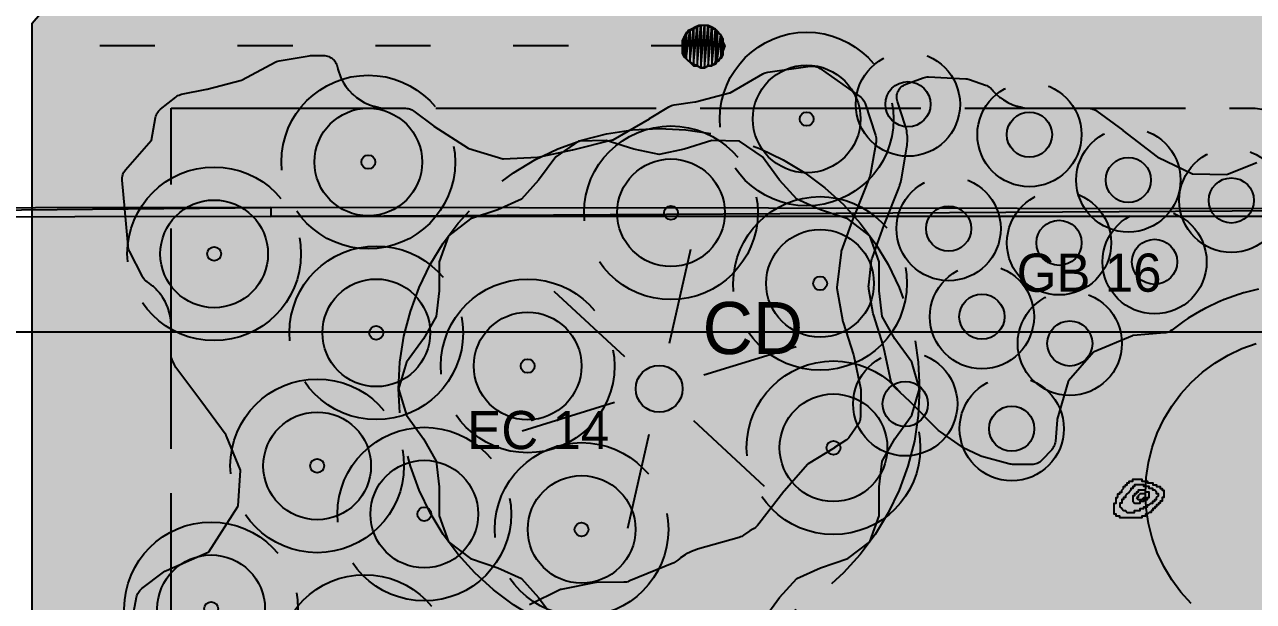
# Model space of a CAD drawing. Header units: metres. Extents: x 1 to 213, y 1 to 147.
# Drawn here: x 54.95 to 62.02, y 45.18 to 48.5 of the extents above; entities that cross this region are included whole.
import ezdxf
from ezdxf.enums import TextEntityAlignment as Align

# ---------------------------------------------------------------- set-up
doc = ezdxf.new("R2010")
doc.units = ezdxf.units.M
doc.linetypes.add('DASHED', pattern=[1.524, 1.27, -0.254])
for name, color, linetype in [('00-BASE-ARQUITECTURA', 8, 'Continuous'), ('PJ-ARBOLES', 94, 'Continuous'), ('PJ-ARBUSTOS', 82, 'Continuous'), ('PJ-COPA-ADULTA', 8, 'DASHED'), ('PJ-CUBRESUELOS', 150, 'Continuous'), ('PJ-ETIQUETAS', 7, 'Continuous'), ('PJ-GRAVILLA', 42, 'Continuous'), ('PJ-LIMITE-JARDIN', 7, 'Continuous'), ('PJ-MASAS', 92, 'Continuous'), ('PJ-MASAS-RELLENO', 92, 'Continuous'), ('PJ-PROTEGIDO', 30, 'DASHED'), ('PJ-RIEGO-SECTORES', 5, 'Continuous'), ('PJ-VISIBILIDAD', 1, 'DASHED')]:
    doc.layers.add(name, color=color, linetype=linetype)

# ---------------------------------------------------------------- blocks, each defined once
blk = doc.blocks.new('PJ_CD')
for p, q in [((0.0599, 0.2633), (0.1829, 0.8045)), ((-0.1981, 0.1835), (-0.6052, 0.5607)), ((0.2579, 0.0798), (0.7882, 0.2438)), ((-0.2579, -0.0798), (-0.7882, -0.2438)), ((0.1981, -0.1835), (0.6052, -0.5607)), ((-0.0599, -0.2633), (-0.1829, -0.8045))]:
    blk.add_line(p, q)
blk.add_lwpolyline([(1.5, 0), (1.4545, 0.1529), (1.3572, 0.2885), (1.2839, 0.4172), (1.2675, 0.5643), (1.2666, 0.7312), (1.2135, 0.8817), (1.0868, 0.9786), (0.9284, 1.0311), (0.7935, 1.0922), (0.6937, 1.2016), (0.5949, 1.3361), (0.4635, 1.4266), (0.3041, 1.4305), (0.145, 1.3799), (0, 1.35), (-0.145, 1.3799), (-0.3041, 1.4305), (-0.4635, 1.4266), (-0.5949, 1.3361), (-0.6938, 1.2016), (-0.7935, 1.0922), (-0.9284, 1.0311), (-1.0868, 0.9786), (-1.2135, 0.8817), (-1.2666, 0.7312), (-1.2675, 0.5643), (-1.2839, 0.4172), (-1.3572, 0.2885), (-1.4545, 0.1529), (-1.5, 0), (-1.4545, -0.1529), (-1.3572, -0.2885), (-1.2839, -0.4172), (-1.2675, -0.5643), (-1.2666, -0.7312), (-1.2135, -0.8817), (-1.0868, -0.9786), (-0.9284, -1.0311), (-0.7935, -1.0922), (-0.6938, -1.2016), (-0.5949, -1.3361), (-0.4635, -1.4266), (-0.3041, -1.4305), (-0.145, -1.3799), (0, -1.35), (0.145, -1.3799), (0.3041, -1.4305), (0.4635, -1.4266), (0.5949, -1.3361), (0.6937, -1.2016), (0.7935, -1.0922), (0.9284, -1.0311), (1.0868, -0.9786), (1.2135, -0.8817), (1.2666, -0.7312), (1.2675, -0.5643), (1.2839, -0.4172), (1.3572, -0.2885), (1.4545, -0.1529), (1.5, 0)], close=True)
blk.add_circle((0, 0), 0.135)
at = {"flags": 1}
for tag, p, height in [('CODIGO', (0.15, 0.15), 0.2), ('ESPECIE', (0.15, -0.1), 0.15), ('ZONA', (0.15, -0.3), 0.15)]:
    blk.add_attdef(tag, p, '', height=height, dxfattribs=at)
blk = doc.blocks.new('PJ_EC')
for radius in [0.31, 0.04]:
    blk.add_circle((0, 0), radius)
at = {"flags": 1}
for tag, p, height in [('CODIGO', (0.15, 0.15), 0.2), ('ESPECIE', (0.15, -0.1), 0.15), ('ZONA', (0.15, -0.3), 0.15)]:
    blk.add_attdef(tag, p, '', height=height, dxfattribs=at)
blk = doc.blocks.new('PJ_GB')
blk.add_circle((0, 0), 0.13)
at = {"flags": 1}
for tag, p, height in [('CODIGO', (0.15, 0.15), 0.2), ('ESPECIE', (0.15, -0.1), 0.15), ('ZONA', (0.15, -0.3), 0.15)]:
    blk.add_attdef(tag, p, '', height=height, dxfattribs=at)

msp = doc.modelspace()

# ---------------------------------------------------------------- hatches: boundary and pattern name
at = {"layer": 'PJ-GRAVILLA'}
h = msp.add_hatch(dxfattribs=at)
h.set_pattern_fill('GRAVEL', scale=0.03)
h.paths.add_polyline_path([(55.2538, 48.8156), (62.0889, 48.8156), (63.0149, 48.6833), (63.8968, 48.2864), (64.6906, 47.4927), (64.7347, 47.2281), (64.9552, 47.0076), (65.2198, 45.9493), (65.0875, 44.8028), (64.0732, 42.2892), (63.8968, 42.1128), (62.0889, 42.1128), (61.6038, 42.2451), (55.1215, 42.201), (54.9892, 42.4215), (54.9892, 48.5069), (55.2538, 48.8156)])
at = {"layer": 'PJ-MASAS-RELLENO'}
for points in [[(55.6519, 47.0158), (55.6451, 47.0208), (55.6389, 47.0264), (55.6333, 47.0326), (55.6284, 47.0394), (55.6242, 47.0467), (55.55, 47.193), (55.5468, 47.2001), (55.5444, 47.2074), (55.5426, 47.2149), (55.5416, 47.2226), (55.524, 47.4354), (55.5239, 47.4359), (55.5081, 47.6012), (55.5078, 47.6094), (55.5083, 47.6175), (55.5096, 47.6256), (55.5117, 47.6335), (55.5146, 47.6411), (55.5182, 47.6484), (55.5226, 47.6552), (55.5277, 47.6616), (55.6754, 47.8296), (55.6765, 47.831), (55.6769, 47.8328), (55.7002, 47.9626), (55.7021, 47.9706), (55.7048, 47.9784), (55.7082, 47.9859), (55.7125, 47.9929), (55.7174, 47.9995), (55.723, 48.0056), (55.7291, 48.011), (55.8164, 48.0805), (55.8225, 48.0849), (55.829, 48.0887), (55.8358, 48.0919), (55.8429, 48.0945), (55.8501, 48.0963), (55.9955, 48.1261), (55.9977, 48.1266), (56.1944, 48.1785), (56.1966, 48.1792), (56.1987, 48.1802), (56.3883, 48.2812), (56.3961, 48.2849), (56.4042, 48.2876), (56.4126, 48.2895), (56.5849, 48.3185), (56.5915, 48.3193), (56.5982, 48.3196), (56.6679, 48.3196), (56.6755, 48.3192), (56.683, 48.3182), (56.6904, 48.3164), (56.6975, 48.3139), (56.7044, 48.3108), (56.711, 48.307), (56.7172, 48.3027), (56.7229, 48.2977), (56.7281, 48.2923), (56.7329, 48.2864), (56.737, 48.28), (56.7405, 48.2733), (56.7434, 48.2663), (56.7455, 48.259), (56.7494, 48.2436), (56.7499, 48.2418), (56.7573, 48.2173), (56.7585, 48.2138), (56.7678, 48.191), (56.7694, 48.1876), (56.7808, 48.1658), (56.7827, 48.1625), (56.7962, 48.1419), (56.7984, 48.1388), (56.8137, 48.1195), (56.8162, 48.1167), (56.8332, 48.099), (56.836, 48.0964), (56.8546, 48.0803), (56.8576, 48.078), (56.8777, 48.0638), (56.8809, 48.0618), (56.9022, 48.0495), (56.9056, 48.0478), (56.928, 48.0376), (56.9315, 48.0362), (56.9548, 48.0282), (56.9584, 48.0272), (56.9823, 48.0214), (56.9861, 48.0207), (57.0104, 48.0172), (57.0142, 48.0169), (57.0397, 48.0156), (57.0416, 48.0156), (57.1404, 48.0156), (57.1477, 48.0153), (57.155, 48.0142), (57.1622, 48.0126), (57.1692, 48.0102), (57.1759, 48.0073), (57.1823, 48.0037), (57.1884, 47.9996), (57.301, 47.915), (57.3033, 47.9134), (57.5006, 47.7861), (57.5022, 47.7851), (57.5039, 47.7845), (57.7005, 47.7246), (57.7021, 47.7242), (57.7039, 47.7242), (57.9005, 47.7339), (57.9021, 47.7341), (57.9037, 47.7343), (58.1016, 47.7772), (58.1027, 47.7774), (58.3315, 47.8334), (58.3333, 47.8339), (58.335, 47.8348), (58.5438, 47.956), (58.5445, 47.9565), (58.656, 48.0245), (58.6631, 48.0283), (58.6705, 48.0314), (58.6781, 48.0338), (58.686, 48.0353), (58.8055, 48.053), (58.8096, 48.0539), (59.0058, 48.1044), (59.0076, 48.1049), (59.0091, 48.1058), (59.1973, 48.2139), (59.2041, 48.2173), (59.2111, 48.2201), (59.2184, 48.2223), (59.2258, 48.2237), (59.469, 48.2587), (59.4765, 48.2594), (59.4841, 48.2594), (59.4916, 48.2587), (59.499, 48.2573), (59.5063, 48.2552), (59.5133, 48.2524), (59.5201, 48.2489), (59.5264, 48.2449), (59.7563, 48.083), (59.763, 48.0777), (59.7691, 48.0718), (59.7745, 48.0652), (59.7792, 48.0581), (59.7831, 48.0506), (59.7862, 48.0427), (59.8462, 47.8615), (59.8483, 47.8539), (59.8496, 47.8462), (59.8502, 47.8385), (59.85, 47.8306), (59.8491, 47.8229), (59.8179, 47.6397), (59.816, 47.6315), (59.8133, 47.6235), (59.728, 47.4102), (59.7276, 47.409), (59.649, 47.1919), (59.6484, 47.1897), (59.648, 47.1874), (59.6239, 46.9827), (59.6238, 46.9808), (59.624, 46.9789), (59.6583, 46.7864), (59.6595, 46.7813), (59.7184, 46.5957), (59.7204, 46.5883), (59.7597, 46.4054), (59.7611, 46.3964), (59.7614, 46.3873), (59.759, 46.2367), (59.7585, 46.2288), (59.7572, 46.221), (59.7551, 46.2133), (59.7523, 46.206), (59.7488, 46.1989), (59.7446, 46.1922), (59.6967, 46.1234), (59.6918, 46.1172), (59.6864, 46.1114), (59.6805, 46.1062), (59.674, 46.1017), (59.6107, 46.0613), (59.6093, 46.0605), (59.4585, 45.9685), (59.4568, 45.9674), (59.4554, 45.9659), (59.3195, 45.8105), (59.318, 45.8086), (59.1734, 45.622), (59.1732, 45.6217), (59.1666, 45.6129), (59.1609, 45.6062), (59.1545, 45.6002), (59.1475, 45.5949), (59.1399, 45.5904), (59.1215, 45.5808), (59.1171, 45.578), (59.0858, 45.556), (59.0858, 45.5561), (59.0826, 45.5538), (59.0757, 45.5497), (59.0684, 45.5464), (59.0608, 45.5438), (58.8201, 45.4752), (58.8176, 45.4744), (58.7865, 45.4633), (58.7817, 45.4612), (58.7536, 45.4468), (58.7491, 45.4441), (58.723, 45.4261), (58.7189, 45.4228), (58.7074, 45.4124), (58.7021, 45.408), (58.6964, 45.4041), (58.6905, 45.4006), (58.6842, 45.3977), (58.4262, 45.2913), (58.419, 45.2887), (58.4116, 45.2868), (58.404, 45.2856), (58.3964, 45.2852), (58.2388, 45.2838), (58.237, 45.2837), (58.2351, 45.2835), (58.0355, 45.2446), (58.0338, 45.2442), (58.0322, 45.2435), (57.8534, 45.1553), (57.8491, 45.1529), (57.694, 45.051), (57.6875, 45.0471), (57.6807, 45.0439), (57.5026, 44.97), (57.4967, 44.9678), (57.4906, 44.9661), (57.3159, 44.9242), (57.3101, 44.923), (57.3042, 44.9223), (57.0683, 44.9017), (57.0627, 44.9008), (56.8952, 44.8617), (56.8934, 44.8612), (56.8918, 44.8604), (56.7003, 44.7531), (56.6985, 44.752), (56.6974, 44.7502), (56.5896, 44.564), (56.5885, 44.5619), (56.4786, 44.3426), (56.4781, 44.3418), (56.4171, 44.2234), (56.413, 44.2163), (56.4081, 44.2096), (56.4025, 44.2035), (56.3964, 44.1979), (56.3897, 44.1931), (56.3826, 44.1889), (56.2696, 44.1309), (56.2613, 44.1272), (56.2526, 44.1245), (56.2458, 44.1228), (56.2027, 44.1088), (56.2002, 44.1079), (55.8837, 43.9819), (55.8763, 43.9793), (55.8687, 43.9775), (55.8609, 43.9765), (55.8531, 43.9762), (55.8452, 43.9767), (55.8375, 43.9779), (55.8299, 43.9799), (55.8226, 43.9827), (55.8155, 43.9861), (55.8089, 43.9902), (55.8026, 43.995), (55.6367, 44.1345), (55.6308, 44.1399), (55.6255, 44.1459), (55.6209, 44.1524), (55.6169, 44.1593), (55.6136, 44.1666), (55.6111, 44.1742), (55.5496, 44.394), (55.548, 44.4013), (55.547, 44.4088), (55.5467, 44.4163), (55.5471, 44.4238), (55.5675, 44.6226), (55.5677, 44.6268), (55.5668, 44.8239), (55.5667, 44.8255), (55.5583, 45.0155), (55.5584, 45.0247), (55.5596, 45.0338), (55.5906, 45.1995), (55.5923, 45.2067), (55.5946, 45.2137), (55.5976, 45.2204), (55.6012, 45.2269), (55.6053, 45.233), (55.61, 45.2386), (55.6152, 45.2439), (55.6209, 45.2486), (55.7466, 45.3438), (55.7545, 45.3491), (55.763, 45.3533), (56.0034, 45.4581), (56.0051, 45.459), (56.0062, 45.4605), (56.1748, 45.7212), (56.1758, 45.723), (56.176, 45.7249), (56.1903, 45.9283), (56.1903, 45.9302), (56.1897, 45.9319), (56.1084, 46.1279), (56.1074, 46.1301), (56.1061, 46.1321), (55.9603, 46.3302), (55.8178, 46.5233), (55.8131, 46.5304), (55.8092, 46.538), (55.7962, 46.5668), (55.7932, 46.5747), (55.791, 46.5828), (55.7897, 46.5912), (55.7892, 46.5996), (55.7892, 46.7632), (55.7892, 46.7651), (55.788, 46.7906), (55.7876, 46.7944), (55.7841, 46.8188), (55.7834, 46.8225), (55.7776, 46.8464), (55.7766, 46.85), (55.7686, 46.8733), (55.7672, 46.8768), (55.757, 46.8992), (55.7553, 46.9026), (55.743, 46.9239), (55.741, 46.9271), (55.7268, 46.9472), (55.7245, 46.9502), (55.7084, 46.9688), (55.7058, 46.9716), (55.6881, 46.9886), (55.6853, 46.9911), (55.666, 47.0064), (55.6629, 47.0086), (55.6519, 47.0158)], [(59.958, 46.407), (59.9524, 46.4128), (59.9474, 46.4192), (59.9431, 46.426), (59.9395, 46.4332), (59.9366, 46.4408), (59.9345, 46.4486), (59.8964, 46.6256), (59.8962, 46.6266), (59.8945, 46.634), (59.8942, 46.6349), (59.8925, 46.6414), (59.8922, 46.6423), (59.8901, 46.6496), (59.8898, 46.6505), (59.8355, 46.822), (59.833, 46.8322), (59.8076, 46.9745), (59.8066, 46.9823), (59.8064, 46.9901), (59.8069, 46.9979), (59.8235, 47.1388), (59.8251, 47.1479), (59.8277, 47.1567), (59.8958, 47.3449), (59.8968, 47.3474), (59.9802, 47.5562), (59.9806, 47.5571), (59.9836, 47.5651), (59.9839, 47.5661), (59.9861, 47.5726), (59.9867, 47.5746), (59.9913, 47.5909), (59.9918, 47.5929), (59.9934, 47.5996), (59.9936, 47.6007), (59.9952, 47.609), (59.9954, 47.61), (60.0264, 47.7922), (60.0266, 47.7931), (60.0277, 47.8009), (60.0279, 47.8018), (60.0286, 47.8081), (60.0288, 47.8101), (60.0299, 47.8257), (60.03, 47.8276), (60.0301, 47.8335), (60.0301, 47.8354), (60.0297, 47.851), (60.0296, 47.853), (60.0292, 47.8588), (60.029, 47.8608), (60.027, 47.8763), (60.0267, 47.8782), (60.0257, 47.884), (60.0254, 47.8859), (60.0219, 47.9011), (60.0214, 47.903), (60.0197, 47.9091), (60.0195, 47.9101), (60.0172, 47.9176), (60.0169, 47.9185), (59.9719, 48.0545), (59.9698, 48.0619), (59.9685, 48.0695), (59.9679, 48.0771), (59.968, 48.0848), (59.9689, 48.0925), (59.9704, 48.1), (59.9727, 48.1073), (59.9757, 48.1144), (59.9794, 48.1211), (59.9837, 48.1275), (59.9886, 48.1334), (59.994, 48.1388), (59.9999, 48.1437), (60.0063, 48.148), (60.013, 48.1517), (60.0201, 48.1547), (60.1197, 48.1915), (60.1274, 48.1939), (60.1353, 48.1955), (60.1433, 48.1963), (60.1514, 48.1964), (60.3654, 48.1856), (60.3729, 48.1849), (60.3804, 48.1835), (60.3876, 48.1813), (60.4795, 48.1495), (60.4865, 48.1467), (60.4932, 48.1432), (60.4996, 48.1392), (60.5055, 48.1345), (60.511, 48.1293), (60.5159, 48.1237), (60.5192, 48.1195), (60.5217, 48.1167), (60.5387, 48.099), (60.5415, 48.0964), (60.5602, 48.0803), (60.5631, 48.078), (60.5832, 48.0638), (60.5864, 48.0618), (60.6078, 48.0495), (60.6111, 48.0478), (60.6335, 48.0376), (60.637, 48.0362), (60.6603, 48.0282), (60.6639, 48.0272), (60.6879, 48.0214), (60.6916, 48.0207), (60.7159, 48.0172), (60.7197, 48.0169), (60.7452, 48.0156), (60.7471, 48.0156), (61.0728, 48.0156), (61.0813, 48.0151), (61.0897, 48.0138), (61.0979, 48.0116), (61.1058, 48.0085), (61.1134, 48.0046), (61.1205, 47.9999), (61.2692, 47.8897), (61.2705, 47.8887), (61.4683, 47.7359), (61.4701, 47.7347), (61.4719, 47.7337), (61.6683, 47.6397), (61.6702, 47.6389), (61.6723, 47.6387), (61.8684, 47.6353), (61.8703, 47.6354), (61.8722, 47.636), (62.0415, 47.7029), (62.0461, 47.7046), (62.2528, 47.7719), (62.2589, 47.7736), (62.468, 47.8239), (62.4697, 47.8244), (62.4713, 47.825), (62.6537, 47.9048), (62.6557, 47.9058), (62.8146, 47.9859), (62.8211, 47.9889), (62.8279, 47.9912), (62.8348, 47.9929), (62.8418, 47.994), (62.8489, 47.9945), (63.0207, 47.9983), (63.0272, 47.9982), (63.0337, 47.9976), (63.2317, 47.9693), (63.2334, 47.9692), (63.235, 47.9691), (63.3676, 47.9721), (63.3747, 47.972), (63.3818, 47.9712), (63.3888, 47.9698), (63.3956, 47.9677), (63.4023, 47.9651), (63.597, 47.8774), (63.6035, 47.8742), (63.6096, 47.8703), (63.6154, 47.8659), (63.6208, 47.8611), (63.9764, 47.5054), (63.9816, 47.4997), (63.9863, 47.4934), (63.9903, 47.4868), (63.9936, 47.4797), (63.9963, 47.4724), (63.9982, 47.4649), (63.9994, 47.4572), (63.9998, 47.4494), (63.9995, 47.4416), (63.9984, 47.4339), (63.9966, 47.4264), (63.994, 47.419), (63.9236, 47.2439), (63.9207, 47.2375), (63.9172, 47.2314), (63.9133, 47.2256), (63.9088, 47.2201), (63.7514, 47.0459), (63.7431, 47.038), (63.6326, 46.9464), (63.6292, 46.9437), (63.5671, 46.8978), (63.5656, 46.8965), (63.5642, 46.8951), (63.5119, 46.8371), (63.5059, 46.8311), (63.4993, 46.8258), (63.4922, 46.8212), (63.4846, 46.8174), (63.4767, 46.8144), (63.3939, 46.7882), (63.3865, 46.7862), (63.379, 46.785), (63.3714, 46.7845), (63.3637, 46.7847), (63.3562, 46.7856), (63.3487, 46.7872), (63.3415, 46.7896), (63.3345, 46.7926), (63.1931, 46.8619), (63.1833, 46.8677), (63.0167, 46.9813), (63.015, 46.9824), (62.8352, 47.092), (62.8336, 47.0929), (62.8318, 47.0934), (62.634, 47.1485), (62.6319, 47.1489), (62.6299, 47.1487), (62.4205, 47.1185), (62.4186, 47.1181), (62.4168, 47.1172), (62.2307, 47.0062), (62.2229, 47.0022), (62.2147, 46.999), (62.2062, 46.9967), (62.1976, 46.9953), (62.1687, 46.9925), (62.1668, 46.9923), (62.0814, 46.9796), (62.0794, 46.9793), (62.0525, 46.9739), (62.0506, 46.9735), (61.9668, 46.9525), (61.9649, 46.952), (61.9386, 46.944), (61.9368, 46.9434), (61.8554, 46.9143), (61.8536, 46.9136), (61.8282, 46.9031), (61.8264, 46.9023), (61.7484, 46.8653), (61.7466, 46.8645), (61.7224, 46.8515), (61.7207, 46.8505), (61.6466, 46.8061), (61.6449, 46.8051), (61.6221, 46.7898), (61.6205, 46.7887), (61.5515, 46.7375), (61.5453, 46.7334), (61.5389, 46.7299), (61.5321, 46.7269), (61.5251, 46.7246), (61.5178, 46.723), (61.5105, 46.7221), (61.3293, 46.7068), (61.3272, 46.7065), (61.3253, 46.7058), (61.1042, 46.6132), (61.1026, 46.6125), (61.1013, 46.6111), (60.9566, 46.4449), (60.9553, 46.4432), (60.9546, 46.4411), (60.8921, 46.2253), (60.8917, 46.2233), (60.8914, 46.2213), (60.8819, 46.0972), (60.8809, 46.0895), (60.8792, 46.082), (60.8768, 46.0746), (60.8736, 46.0675), (60.8698, 46.0608), (60.8654, 46.0544), (60.8603, 46.0485), (60.8038, 45.9885), (60.7978, 45.9828), (60.7913, 45.9777), (60.7843, 45.9734), (60.7769, 45.9697), (60.7692, 45.9669), (60.7612, 45.9649), (60.753, 45.9637), (60.7448, 45.9634), (60.6345, 45.9644), (60.6276, 45.9648), (60.6208, 45.9658), (60.6141, 45.9673), (60.4586, 46.0102), (60.4517, 46.0124), (60.4451, 46.0152), (60.3515, 46.0604), (60.3457, 46.0634), (60.3402, 46.067), (60.2198, 46.1515), (60.2142, 46.1558), (60.2091, 46.1606), (60.0469, 46.3237), (60.0459, 46.3247), (59.958, 46.407)]]:
    msp.add_hatch(color=7, dxfattribs=at).paths.add_polyline_path(points)

# ---------------------------------------------------------------- linework, layer by layer
at = {"layer": '00-BASE-ARQUITECTURA'}
for points in [[(88.5472, 53.6469), (88.5472, 51.6678), (74.3867, 51.6678), (72.8415, 46.7254), (52.1511, 46.7254), (52.1511, 98.3297), (67.7827, 98.3297)], [(58.8504, 48.4928), (58.8292, 48.4928), (58.808, 48.4822), (58.7869, 48.4716), (58.7657, 48.4611), (58.7551, 48.4399), (58.7445, 48.4187), (58.7339, 48.3976), (58.7339, 48.3764), (58.7339, 48.3552), (58.7445, 48.3341), (58.7445, 48.3129), (58.7657, 48.2917), (58.7763, 48.2811), (58.7974, 48.26), (58.8186, 48.26), (58.8398, 48.2494), (58.8609, 48.2494), (58.8821, 48.26), (58.9033, 48.26), (58.9244, 48.2811), (58.9456, 48.2917), (58.9562, 48.3129), (58.9668, 48.3341), (58.9668, 48.3552), (58.9774, 48.3764), (58.9668, 48.3976), (58.9668, 48.4187), (58.9562, 48.4399), (58.935, 48.4611), (58.9139, 48.4716), (58.8927, 48.4822), (58.8715, 48.4928), (58.8504, 48.4928)], [(58.7763, 48.4611), (58.7763, 48.2811), (58.7974, 48.4716), (58.7763, 48.4611)], [(58.7763, 48.2811), (58.7974, 48.4716), (58.7974, 48.2706), (58.7763, 48.2811)], [(58.7974, 48.4716), (58.7974, 48.2706), (58.8186, 48.4822), (58.7974, 48.4716)], [(58.7974, 48.2706), (58.8186, 48.4822), (58.8186, 48.26), (58.7974, 48.2706)], [(58.8186, 48.4822), (58.8186, 48.26), (58.8398, 48.4928), (58.8186, 48.4822)], [(58.8186, 48.26), (58.8398, 48.4928), (58.8398, 48.2494), (58.8186, 48.26)], [(58.8398, 48.4928), (58.8398, 48.2494), (58.8609, 48.4928), (58.8398, 48.4928)], [(58.8398, 48.2494), (58.8609, 48.4928), (58.8609, 48.2494), (58.8398, 48.2494)], [(58.8609, 48.4928), (58.8609, 48.2494), (58.8821, 48.4928), (58.8609, 48.4928)], [(58.8609, 48.2494), (58.8821, 48.4928), (58.8821, 48.26), (58.8609, 48.2494)], [(58.8821, 48.4928), (58.8821, 48.26), (58.9033, 48.4822), (58.8821, 48.4928)], [(58.8821, 48.26), (58.9033, 48.4822), (58.9033, 48.26), (58.8821, 48.26)], [(58.9033, 48.4822), (58.9033, 48.26), (58.9244, 48.4716), (58.9033, 48.4822)], [(58.9033, 48.26), (58.9244, 48.4716), (58.9244, 48.2706), (58.9033, 48.26)], [(58.9244, 48.4716), (58.9244, 48.2706), (58.935, 48.4505), (58.9244, 48.4716)], [(58.7339, 48.4081), (58.7339, 48.3341), (58.7445, 48.4293), (58.7339, 48.4081)], [(58.7339, 48.3341), (58.7445, 48.4293), (58.7445, 48.3129), (58.7339, 48.3341)], [(58.7339, 48.387), (58.7339, 48.3552), (58.7339, 48.4081), (58.7339, 48.387)], [(58.7339, 48.3552), (58.7339, 48.4081), (58.7339, 48.3341), (58.7339, 48.3552)], [(58.7445, 48.4293), (58.7445, 48.3129), (58.7551, 48.4505), (58.7445, 48.4293)], [(58.7445, 48.3129), (58.7551, 48.4505), (58.7551, 48.3023), (58.7445, 48.3129)], [(58.7551, 48.4505), (58.7551, 48.3023), (58.7763, 48.4611), (58.7551, 48.4505)], [(58.7551, 48.3023), (58.7763, 48.4611), (58.7763, 48.2811), (58.7551, 48.3023)], [(58.9244, 48.2706), (58.935, 48.4505), (58.935, 48.2917), (58.9244, 48.2706)], [(58.935, 48.4505), (58.935, 48.2917), (58.9562, 48.4399), (58.935, 48.4505)], [(58.935, 48.2917), (58.9562, 48.4399), (58.9562, 48.3023), (58.935, 48.2917)], [(58.9562, 48.4399), (58.9562, 48.3023), (58.9668, 48.4187), (58.9562, 48.4399)], [(58.9562, 48.3023), (58.9668, 48.4187), (58.9668, 48.3235), (58.9562, 48.3023)], [(58.9668, 48.3235), (58.9668, 48.4187), (58.9668, 48.3976), (58.9668, 48.3235)], [(55.6965, 48.3764), (55.379, 48.3764)], [(56.4903, 48.3764), (56.1728, 48.3764)], [(57.284, 48.3764), (56.9665, 48.3764)], [(58.0778, 48.3764), (57.7603, 48.3764)], [(58.8504, 48.3764), (58.554, 48.3764)], [(58.9668, 48.3235), (58.9668, 48.3446), (58.9668, 48.3976), (58.9668, 48.3235)], [(58.9668, 48.3446), (58.9668, 48.3976), (58.9774, 48.3764), (58.9668, 48.3446)], [(49.5899, 47.4345), (49.5899, 47.3816), (56.3633, 47.4451), (49.5899, 47.4345)], [(49.5899, 47.3816), (56.3633, 47.4451), (56.3633, 47.3921), (49.5899, 47.3816)], [(56.3633, 47.4451), (56.3633, 47.3921), (63.5282, 47.4345), (56.3633, 47.4451)], [(56.3633, 47.3921), (63.5282, 47.4345), (63.5282, 47.3921), (56.3633, 47.3921)], [(61.2845, 45.8364), (61.2845, 45.847), (61.2951, 45.847), (61.2951, 45.8576), (61.3057, 45.8576), (61.3057, 45.8681), (61.3163, 45.8681), (61.3269, 45.8681), (61.3269, 45.8787), (61.3374, 45.8787), (61.348, 45.8787), (61.3586, 45.8787), (61.3692, 45.8787), (61.3798, 45.8787), (61.3798, 45.8681), (61.3904, 45.8681), (61.4009, 45.8681), (61.4115, 45.8681), (61.4115, 45.8576), (61.4221, 45.8576), (61.4327, 45.8576), (61.4433, 45.8576), (61.4433, 45.847), (61.4539, 45.847), (61.4644, 45.847), (61.4644, 45.8364), (61.475, 45.8364), (61.4856, 45.8364), (61.4856, 45.8258), (61.4962, 45.8258), (61.4962, 45.8152), (61.5068, 45.8152), (61.5068, 45.8046), (61.5068, 45.7941), (61.5068, 45.7835), (61.5068, 45.7729), (61.4962, 45.7729), (61.4962, 45.7623), (61.4962, 45.7517), (61.4856, 45.7517), (61.4856, 45.7411), (61.475, 45.7411), (61.475, 45.7306), (61.4644, 45.7306), (61.4644, 45.72), (61.4539, 45.72), (61.4539, 45.7094), (61.4433, 45.7094), (61.4433, 45.6988), (61.4327, 45.6988)], [(61.2422, 45.7729), (61.2422, 45.7835), (61.2422, 45.7941), (61.2528, 45.7941), (61.2528, 45.8046), (61.2634, 45.8046), (61.2634, 45.8152), (61.2739, 45.8258), (61.2739, 45.8364), (61.2845, 45.8364)], [(61.2528, 45.7306), (61.2528, 45.72), (61.2634, 45.7094), (61.2739, 45.6988), (61.2845, 45.6988), (61.2951, 45.6882), (61.3057, 45.6882), (61.3163, 45.6882), (61.3269, 45.6882), (61.3374, 45.6882), (61.3374, 45.6988), (61.348, 45.6988), (61.3586, 45.6988), (61.3692, 45.6988), (61.3692, 45.7094), (61.3798, 45.7094), (61.3904, 45.7094), (61.3904, 45.72), (61.4009, 45.72), (61.4115, 45.72), (61.4115, 45.7306), (61.4221, 45.7306), (61.4327, 45.7411), (61.4433, 45.7411), (61.4433, 45.7517), (61.4539, 45.7517), (61.4539, 45.7623), (61.4644, 45.7623), (61.4644, 45.7729), (61.475, 45.7835), (61.475, 45.7941), (61.4644, 45.7941), (61.4644, 45.8046), (61.4539, 45.8152), (61.4433, 45.8152), (61.4433, 45.8258), (61.4327, 45.8258), (61.4221, 45.8258), (61.4221, 45.8364), (61.4115, 45.8364), (61.4009, 45.8364), (61.3904, 45.8364), (61.3904, 45.847), (61.3798, 45.847), (61.3692, 45.847), (61.3586, 45.847), (61.348, 45.847), (61.3374, 45.847), (61.3374, 45.8364), (61.3269, 45.8364), (61.3269, 45.8258), (61.3163, 45.8258), (61.3163, 45.8152), (61.3057, 45.8046), (61.2951, 45.7941), (61.2845, 45.7835), (61.2845, 45.7729), (61.2739, 45.7729), (61.2739, 45.7623), (61.2634, 45.7623), (61.2634, 45.7517), (61.2634, 45.7411), (61.2528, 45.7411), (61.2528, 45.7306)], [(61.3269, 45.7623), (61.3269, 45.7517), (61.3374, 45.7411), (61.348, 45.7411), (61.3586, 45.7411), (61.3692, 45.7411), (61.3692, 45.7517), (61.3798, 45.7517), (61.3904, 45.7517), (61.3904, 45.7623), (61.4009, 45.7623), (61.4115, 45.7623), (61.4115, 45.7729), (61.4221, 45.7729), (61.4221, 45.7835), (61.4221, 45.7941), (61.4221, 45.8046), (61.4115, 45.8046), (61.4009, 45.8046), (61.4009, 45.8152), (61.3904, 45.8152), (61.3798, 45.8152), (61.3692, 45.8152), (61.3586, 45.8152), (61.3586, 45.8046), (61.348, 45.8046), (61.348, 45.7941), (61.3374, 45.7941), (61.3374, 45.7835), (61.3269, 45.7835), (61.3269, 45.7729), (61.3269, 45.7623)], [(61.348, 45.7729), (61.3586, 45.7623), (61.3692, 45.7623), (61.3798, 45.7623), (61.3904, 45.7729), (61.4009, 45.7729), (61.4009, 45.7835), (61.4009, 45.7941), (61.3904, 45.7941), (61.3798, 45.7941), (61.3692, 45.7941), (61.3586, 45.7835), (61.3586, 45.7729), (61.348, 45.7729)], [(61.4327, 45.6988), (61.4327, 45.6882), (61.4221, 45.6882), (61.4115, 45.6776), (61.4009, 45.6776), (61.4009, 45.6671), (61.3904, 45.6671), (61.3798, 45.6671), (61.3798, 45.6565), (61.3692, 45.6565), (61.3586, 45.6565), (61.348, 45.6565), (61.3374, 45.6565), (61.3269, 45.6565), (61.3163, 45.6565), (61.3057, 45.6565), (61.2951, 45.6565), (61.2845, 45.6565), (61.2739, 45.6565), (61.2634, 45.6565), (61.2528, 45.6565), (61.2528, 45.6671), (61.2422, 45.6671), (61.2316, 45.6671), (61.2316, 45.6776), (61.221, 45.6776), (61.221, 45.6882), (61.221, 45.6988), (61.221, 45.7094), (61.221, 45.72), (61.221, 45.7306), (61.221, 45.7411), (61.2316, 45.7411), (61.2316, 45.7517), (61.2316, 45.7623), (61.2316, 45.7729), (61.2422, 45.7729)]]:
    msp.add_lwpolyline(points, dxfattribs=at)
at = {"layer": 'PJ-COPA-ADULTA'}
for centre, radius in [((59.4496, 47.9541), 0.5), ((60.0325, 48.0392), 0.3), ((56.9253, 47.7063), 0.5), ((60.7323, 47.864), 0.3), ((58.6682, 47.4139), 0.5), ((58.6, 46.4), 1.5), ((61.3019, 47.6027), 0.3), ((61.8951, 47.4849), 0.3), ((56.0375, 47.1772), 0.5), ((60.2669, 47.3225), 0.3), ((59.5267, 47.0072), 0.5), ((60.9028, 47.2406), 0.3), ((61.4528, 47.1312), 0.3), ((56.9712, 46.7224), 0.5), ((60.4586, 46.8152), 0.3), ((57.8428, 46.5314), 0.5), ((60.9648, 46.6611), 0.3), ((60.0171, 46.3128), 0.3), ((59.6038, 46.0603), 0.5), ((56.6308, 45.9559), 0.5), ((60.6304, 46.1698), 0.3), ((57.2477, 45.6783), 0.5), ((58.1535, 45.5899), 0.5), ((56.0203, 45.1325), 0.5), ((56.9045, 44.8289), 0.5)]:
    msp.add_circle(centre, radius, dxfattribs=at)
at = {"layer": 'PJ-LIMITE-JARDIN'}
msp.add_lwpolyline([(55.2538, 48.8156), (62.0889, 48.8156), (63.0149, 48.6833), (63.8968, 48.2864), (64.6906, 47.4927), (64.7347, 47.2281), (64.9552, 47.0076), (65.2198, 45.9493), (65.0875, 44.8028), (64.0732, 42.2892), (63.8968, 42.1128), (62.0889, 42.1128), (61.6038, 42.2451), (55.1215, 42.201), (54.9892, 42.4215), (54.9892, 48.5069), (55.2538, 48.8156)], close=True, dxfattribs=at)
at = {"layer": 'PJ-MASAS'}
for points in [[(55.5596, 45.0338), (55.5906, 45.1995), (55.5923, 45.2067), (55.5946, 45.2137), (55.5976, 45.2204), (55.6012, 45.2269), (55.6053, 45.233), (55.61, 45.2386), (55.6152, 45.2439), (55.6209, 45.2486), (55.7466, 45.3438), (55.7545, 45.3491), (55.763, 45.3533), (56.0034, 45.4581), (56.0051, 45.459), (56.0062, 45.4605), (56.1748, 45.7212), (56.1758, 45.723), (56.176, 45.7249), (56.1903, 45.9283), (56.1903, 45.9302), (56.1897, 45.9319), (56.1084, 46.1279), (56.1074, 46.1301), (56.1061, 46.1321), (55.9603, 46.3302), (55.8178, 46.5233), (55.8131, 46.5304), (55.8092, 46.538), (55.7962, 46.5668), (55.7932, 46.5747), (55.791, 46.5828), (55.7897, 46.5912), (55.7892, 46.5996), (55.7892, 46.7632), (55.7892, 46.7651), (55.788, 46.7906), (55.7876, 46.7944), (55.7841, 46.8188), (55.7834, 46.8225), (55.7776, 46.8464), (55.7766, 46.85), (55.7686, 46.8733), (55.7672, 46.8768), (55.757, 46.8992), (55.7553, 46.9026), (55.743, 46.9239), (55.741, 46.9271), (55.7268, 46.9472), (55.7245, 46.9502), (55.7084, 46.9688), (55.7058, 46.9716), (55.6881, 46.9886), (55.6853, 46.9911), (55.666, 47.0064), (55.6629, 47.0086), (55.6519, 47.0158), (55.6519, 47.0158), (55.6451, 47.0208), (55.6389, 47.0264), (55.6333, 47.0326), (55.6284, 47.0394), (55.6242, 47.0467), (55.55, 47.193), (55.5468, 47.2001), (55.5444, 47.2074), (55.5426, 47.2149), (55.5416, 47.2226), (55.524, 47.4354), (55.5239, 47.4359), (55.5081, 47.6012), (55.5078, 47.6094), (55.5083, 47.6175), (55.5096, 47.6256), (55.5117, 47.6335), (55.5146, 47.6411), (55.5182, 47.6484), (55.5226, 47.6552), (55.5277, 47.6616), (55.6754, 47.8296), (55.6765, 47.831), (55.6769, 47.8328), (55.7002, 47.9626), (55.7021, 47.9706), (55.7048, 47.9784), (55.7082, 47.9859), (55.7125, 47.9929), (55.7174, 47.9995), (55.723, 48.0056), (55.7291, 48.011), (55.8164, 48.0805), (55.8225, 48.0849), (55.829, 48.0887), (55.8358, 48.0919), (55.8429, 48.0945), (55.8501, 48.0963), (55.9955, 48.1261), (55.9977, 48.1266), (56.1944, 48.1785), (56.1966, 48.1792), (56.1987, 48.1802), (56.3883, 48.2812), (56.3961, 48.2849), (56.4042, 48.2876), (56.4126, 48.2895), (56.5849, 48.3185), (56.5915, 48.3193), (56.5982, 48.3196), (56.6679, 48.3196), (56.6755, 48.3192), (56.683, 48.3182), (56.6904, 48.3164), (56.6975, 48.3139), (56.7044, 48.3108), (56.711, 48.307), (56.7172, 48.3027), (56.7229, 48.2977), (56.7281, 48.2923), (56.7329, 48.2864), (56.737, 48.28), (56.7405, 48.2733), (56.7434, 48.2663), (56.7455, 48.259), (56.7494, 48.2436), (56.7499, 48.2418), (56.7573, 48.2173), (56.7585, 48.2138), (56.7678, 48.191), (56.7694, 48.1876), (56.7808, 48.1658), (56.7827, 48.1625), (56.7962, 48.1419), (56.7984, 48.1388), (56.8137, 48.1195), (56.8162, 48.1167), (56.8332, 48.099), (56.836, 48.0964), (56.8546, 48.0803), (56.8576, 48.078), (56.8777, 48.0638), (56.8809, 48.0618), (56.9022, 48.0495), (56.9056, 48.0478), (56.928, 48.0376), (56.9315, 48.0362), (56.9548, 48.0282), (56.9584, 48.0272), (56.9823, 48.0214), (56.9861, 48.0207), (57.0104, 48.0172), (57.0142, 48.0169), (57.0397, 48.0156), (57.0416, 48.0156), (57.1404, 48.0156), (57.1477, 48.0153), (57.155, 48.0142), (57.1622, 48.0126), (57.1692, 48.0102), (57.1759, 48.0073), (57.1823, 48.0037), (57.1884, 47.9996), (57.301, 47.915), (57.3033, 47.9134), (57.5006, 47.7861), (57.5022, 47.7851), (57.5039, 47.7845), (57.7005, 47.7246), (57.7021, 47.7242), (57.7039, 47.7242), (57.9005, 47.7339), (57.9021, 47.7341), (57.9037, 47.7343), (58.1016, 47.7772), (58.1027, 47.7774), (58.3315, 47.8334), (58.3333, 47.8339), (58.335, 47.8348), (58.5438, 47.956), (58.5445, 47.9565), (58.656, 48.0245), (58.6631, 48.0283), (58.6705, 48.0314), (58.6781, 48.0338), (58.686, 48.0353), (58.8055, 48.053), (58.8096, 48.0539), (59.0058, 48.1044), (59.0076, 48.1049), (59.0091, 48.1058), (59.1973, 48.2139), (59.2041, 48.2173), (59.2111, 48.2201), (59.2184, 48.2223), (59.2258, 48.2237), (59.469, 48.2587), (59.4765, 48.2594), (59.4841, 48.2594), (59.4916, 48.2587), (59.499, 48.2573), (59.5063, 48.2552), (59.5133, 48.2524), (59.5201, 48.2489), (59.5264, 48.2449), (59.7563, 48.083), (59.763, 48.0777), (59.7691, 48.0718), (59.7745, 48.0652), (59.7792, 48.0581), (59.7831, 48.0506), (59.7862, 48.0427), (59.8462, 47.8615), (59.8483, 47.8539), (59.8496, 47.8462), (59.8502, 47.8385), (59.85, 47.8306), (59.8491, 47.8229), (59.8179, 47.6397), (59.816, 47.6315), (59.8133, 47.6235), (59.728, 47.4102), (59.7276, 47.409), (59.649, 47.1919), (59.6484, 47.1897), (59.648, 47.1874), (59.6239, 46.9827), (59.6238, 46.9808), (59.624, 46.9789), (59.6583, 46.7864), (59.6595, 46.7813), (59.7184, 46.5957), (59.7204, 46.5883), (59.7597, 46.4054), (59.7611, 46.3964), (59.7614, 46.3873), (59.759, 46.2367), (59.7585, 46.2288), (59.7572, 46.221), (59.7551, 46.2133), (59.7523, 46.206), (59.7488, 46.1989), (59.7446, 46.1922), (59.6967, 46.1234), (59.6918, 46.1172), (59.6864, 46.1114), (59.6805, 46.1062), (59.674, 46.1017), (59.6107, 46.0613), (59.6093, 46.0605), (59.4585, 45.9685), (59.4568, 45.9674), (59.4554, 45.9659), (59.3195, 45.8105), (59.318, 45.8086), (59.1734, 45.622), (59.1732, 45.6217), (59.1666, 45.6129), (59.1609, 45.6062), (59.1545, 45.6002), (59.1475, 45.5949), (59.1399, 45.5904), (59.1215, 45.5808), (59.1171, 45.578), (59.0858, 45.556), (59.0858, 45.5561), (59.0826, 45.5538), (59.0757, 45.5497), (59.0684, 45.5464), (59.0608, 45.5438), (58.8201, 45.4752), (58.8176, 45.4744), (58.7865, 45.4633), (58.7817, 45.4612), (58.7536, 45.4468), (58.7491, 45.4441), (58.723, 45.4261), (58.7189, 45.4228), (58.7074, 45.4124), (58.7021, 45.408), (58.6964, 45.4041), (58.6905, 45.4006), (58.6842, 45.3977), (58.4262, 45.2913), (58.419, 45.2887), (58.4116, 45.2868), (58.404, 45.2856), (58.3964, 45.2852), (58.2388, 45.2838), (58.237, 45.2837), (58.2351, 45.2835), (58.0355, 45.2446), (58.0338, 45.2442), (58.0322, 45.2435), (57.8534, 45.1553)], [(62.0506, 46.9735), (61.9668, 46.9525), (61.9649, 46.952), (61.9386, 46.944), (61.9368, 46.9434), (61.8554, 46.9143), (61.8536, 46.9136), (61.8282, 46.9031), (61.8264, 46.9023), (61.7484, 46.8653), (61.7466, 46.8645), (61.7224, 46.8515), (61.7207, 46.8505), (61.6466, 46.8061), (61.6449, 46.8051), (61.6221, 46.7898), (61.6205, 46.7887), (61.5515, 46.7375), (61.5453, 46.7334), (61.5389, 46.7299), (61.5321, 46.7269), (61.5251, 46.7246), (61.5178, 46.723), (61.5105, 46.7221), (61.3293, 46.7068), (61.3272, 46.7065), (61.3253, 46.7058), (61.1042, 46.6132), (61.1026, 46.6125), (61.1013, 46.6111), (60.9566, 46.4449), (60.9553, 46.4432), (60.9546, 46.4411), (60.8921, 46.2253), (60.8917, 46.2233), (60.8914, 46.2213), (60.8819, 46.0972), (60.8809, 46.0895), (60.8792, 46.082), (60.8768, 46.0746), (60.8736, 46.0675), (60.8698, 46.0608), (60.8654, 46.0544), (60.8603, 46.0485), (60.8038, 45.9885), (60.7978, 45.9828), (60.7913, 45.9777), (60.7843, 45.9734), (60.7769, 45.9697), (60.7692, 45.9669), (60.7612, 45.9649), (60.753, 45.9637), (60.7448, 45.9634), (60.6345, 45.9644), (60.6276, 45.9648), (60.6208, 45.9658), (60.6141, 45.9673), (60.4586, 46.0102), (60.4517, 46.0124), (60.4451, 46.0152), (60.3515, 46.0604), (60.3457, 46.0634), (60.3402, 46.067), (60.2198, 46.1515), (60.2142, 46.1558), (60.2091, 46.1606), (60.0469, 46.3237), (60.0459, 46.3247), (59.958, 46.407), (59.958, 46.407), (59.9524, 46.4128), (59.9474, 46.4192), (59.9431, 46.426), (59.9395, 46.4332), (59.9366, 46.4408), (59.9345, 46.4486), (59.8964, 46.6256), (59.8962, 46.6266), (59.8945, 46.634), (59.8942, 46.6349), (59.8925, 46.6414), (59.8922, 46.6423), (59.8901, 46.6496), (59.8898, 46.6505), (59.8355, 46.822), (59.833, 46.8322), (59.8076, 46.9745), (59.8066, 46.9823), (59.8064, 46.9901), (59.8069, 46.9979), (59.8235, 47.1388), (59.8251, 47.1479), (59.8277, 47.1567), (59.8958, 47.3449), (59.8968, 47.3474), (59.9802, 47.5562), (59.9806, 47.5571), (59.9836, 47.5651), (59.9839, 47.5661), (59.9861, 47.5726), (59.9867, 47.5746), (59.9913, 47.5909), (59.9918, 47.5929), (59.9934, 47.5996), (59.9936, 47.6007), (59.9952, 47.609), (59.9954, 47.61), (60.0264, 47.7922), (60.0266, 47.7931), (60.0277, 47.8009), (60.0279, 47.8018), (60.0286, 47.8081), (60.0288, 47.8101), (60.0299, 47.8257), (60.03, 47.8276), (60.0301, 47.8335), (60.0301, 47.8354), (60.0297, 47.851), (60.0296, 47.853), (60.0292, 47.8588), (60.029, 47.8608), (60.027, 47.8763), (60.0267, 47.8782), (60.0257, 47.884), (60.0254, 47.8859), (60.0219, 47.9011), (60.0214, 47.903), (60.0197, 47.9091), (60.0195, 47.9101), (60.0172, 47.9176), (60.0169, 47.9185), (59.9719, 48.0545), (59.9698, 48.0619), (59.9685, 48.0695), (59.9679, 48.0771), (59.968, 48.0848), (59.9689, 48.0925), (59.9704, 48.1), (59.9727, 48.1073), (59.9757, 48.1144), (59.9794, 48.1211), (59.9837, 48.1275), (59.9886, 48.1334), (59.994, 48.1388), (59.9999, 48.1437), (60.0063, 48.148), (60.013, 48.1517), (60.0201, 48.1547), (60.1197, 48.1915), (60.1274, 48.1939), (60.1353, 48.1955), (60.1433, 48.1963), (60.1514, 48.1964), (60.3654, 48.1856), (60.3729, 48.1849), (60.3804, 48.1835), (60.3876, 48.1813), (60.4795, 48.1495), (60.4865, 48.1467), (60.4932, 48.1432), (60.4996, 48.1392), (60.5055, 48.1345), (60.511, 48.1293), (60.5159, 48.1237), (60.5192, 48.1195), (60.5217, 48.1167), (60.5387, 48.099), (60.5415, 48.0964), (60.5602, 48.0803), (60.5631, 48.078), (60.5832, 48.0638), (60.5864, 48.0618), (60.6078, 48.0495), (60.6111, 48.0478), (60.6335, 48.0376), (60.637, 48.0362), (60.6603, 48.0282), (60.6639, 48.0272), (60.6879, 48.0214), (60.6916, 48.0207), (60.7159, 48.0172), (60.7197, 48.0169), (60.7452, 48.0156), (60.7471, 48.0156), (61.0728, 48.0156), (61.0813, 48.0151), (61.0897, 48.0138), (61.0979, 48.0116), (61.1058, 48.0085), (61.1134, 48.0046), (61.1205, 47.9999), (61.2692, 47.8897), (61.2705, 47.8887), (61.4683, 47.7359), (61.4701, 47.7347), (61.4719, 47.7337), (61.6683, 47.6397), (61.6702, 47.6389), (61.6723, 47.6387), (61.8684, 47.6353), (61.8703, 47.6354), (61.8722, 47.636), (62.0415, 47.7029)]]:
    msp.add_lwpolyline(points, dxfattribs=at)
at = {"layer": 'PJ-PROTEGIDO'}
msp.add_lwpolyline([(61.6636, 45.1636), (61.6043, 45.229), (61.5517, 45.3), (61.5063, 45.3757), (61.4685, 45.4556), (61.4388, 45.5387), (61.4173, 45.6244), (61.4043, 45.7118), (61.4, 45.8), (61.4043, 45.8882), (61.4173, 45.9756), (61.4388, 46.0613), (61.4685, 46.1444), (61.5063, 46.2243), (61.5517, 46.3), (61.6043, 46.371), (61.6636, 46.4364), (61.729, 46.4957), (61.8, 46.5483), (61.8757, 46.5937), (61.9556, 46.6315), (62.0387, 46.6612)], dxfattribs=at)
at = {"layer": 'PJ-RIEGO-SECTORES'}
msp.add_lwpolyline([(63.0149, 48.6833), (63.8968, 48.2864), (64.6906, 47.4927), (64.7347, 47.2281), (64.9552, 47.0076), (65.2198, 45.9493), (65.0875, 44.8028), (64.0732, 42.2892), (63.8968, 42.1128), (62.0889, 42.1128), (61.6038, 42.2451), (55.1215, 42.201), (54.9892, 42.4215), (54.9892, 48.5069), (55.2538, 48.8156), (62.0889, 48.8156), (63.0149, 48.6833)], close=True, dxfattribs=at)
at = {"layer": 'PJ-VISIBILIDAD'}
msp.add_lwpolyline([(55.7892, 48.0156), (62.032, 48.0156), (62.7898, 47.9073), (63.4348, 47.6171), (63.9436, 47.1083), (63.9456, 47.0966), (63.9634, 47.0159), (63.9894, 46.9374), (64.0234, 46.862), (64.0649, 46.7906), (64.1137, 46.7238), (64.169, 46.6624), (64.2328, 46.5986), (64.4084, 45.8964), (64.3051, 45.0019), (63.4622, 42.9128), (62.196, 42.9128), (61.8143, 43.0169), (61.7433, 43.0329), (61.6711, 43.0423), (61.5983, 43.0451), (55.7892, 43.0056), (55.7892, 48.0156)], close=True, dxfattribs=at)

# ---------------------------------------------------------------- block references
at = {"layer": 'PJ-ARBOLES'}
msp.add_blockref('PJ_CD', (58.6, 46.4), dxfattribs=at)
at = {"layer": 'PJ-ARBUSTOS'}
for p in [(59.4496, 47.9541), (56.9253, 47.7063), (58.6682, 47.4139), (56.0375, 47.1772), (59.5267, 47.0072), (56.9712, 46.7224), (57.8428, 46.5314), (59.6038, 46.0603), (56.6308, 45.9559), (57.2477, 45.6783), (58.1535, 45.5899), (56.0203, 45.1325)]:
    msp.add_blockref('PJ_EC', p, dxfattribs=at)
at = {"layer": 'PJ-CUBRESUELOS'}
for p in [(60.0325, 48.0392), (60.7323, 47.864), (61.3019, 47.6027), (61.8951, 47.4849), (60.2669, 47.3225), (60.9028, 47.2406), (61.4528, 47.1312), (60.4586, 46.8152), (60.9648, 46.6611), (60.0171, 46.3128), (60.6304, 46.1698)]:
    msp.add_blockref('PJ_GB', p, dxfattribs=at)

# ---------------------------------------------------------------- texts
at = {"layer": 'PJ-ETIQUETAS'}
for s, p in [('GB 16', (61.0756, 47.069)), ('EC 14', (57.9038, 46.1622))]:
    msp.add_text(s, height=0.22, dxfattribs=at).set_placement(p, align=Align.MIDDLE_CENTER)
msp.add_text('CD', height=0.3, dxfattribs=at).set_placement((58.85, 46.6))

doc.saveas('drawing.dxf')
